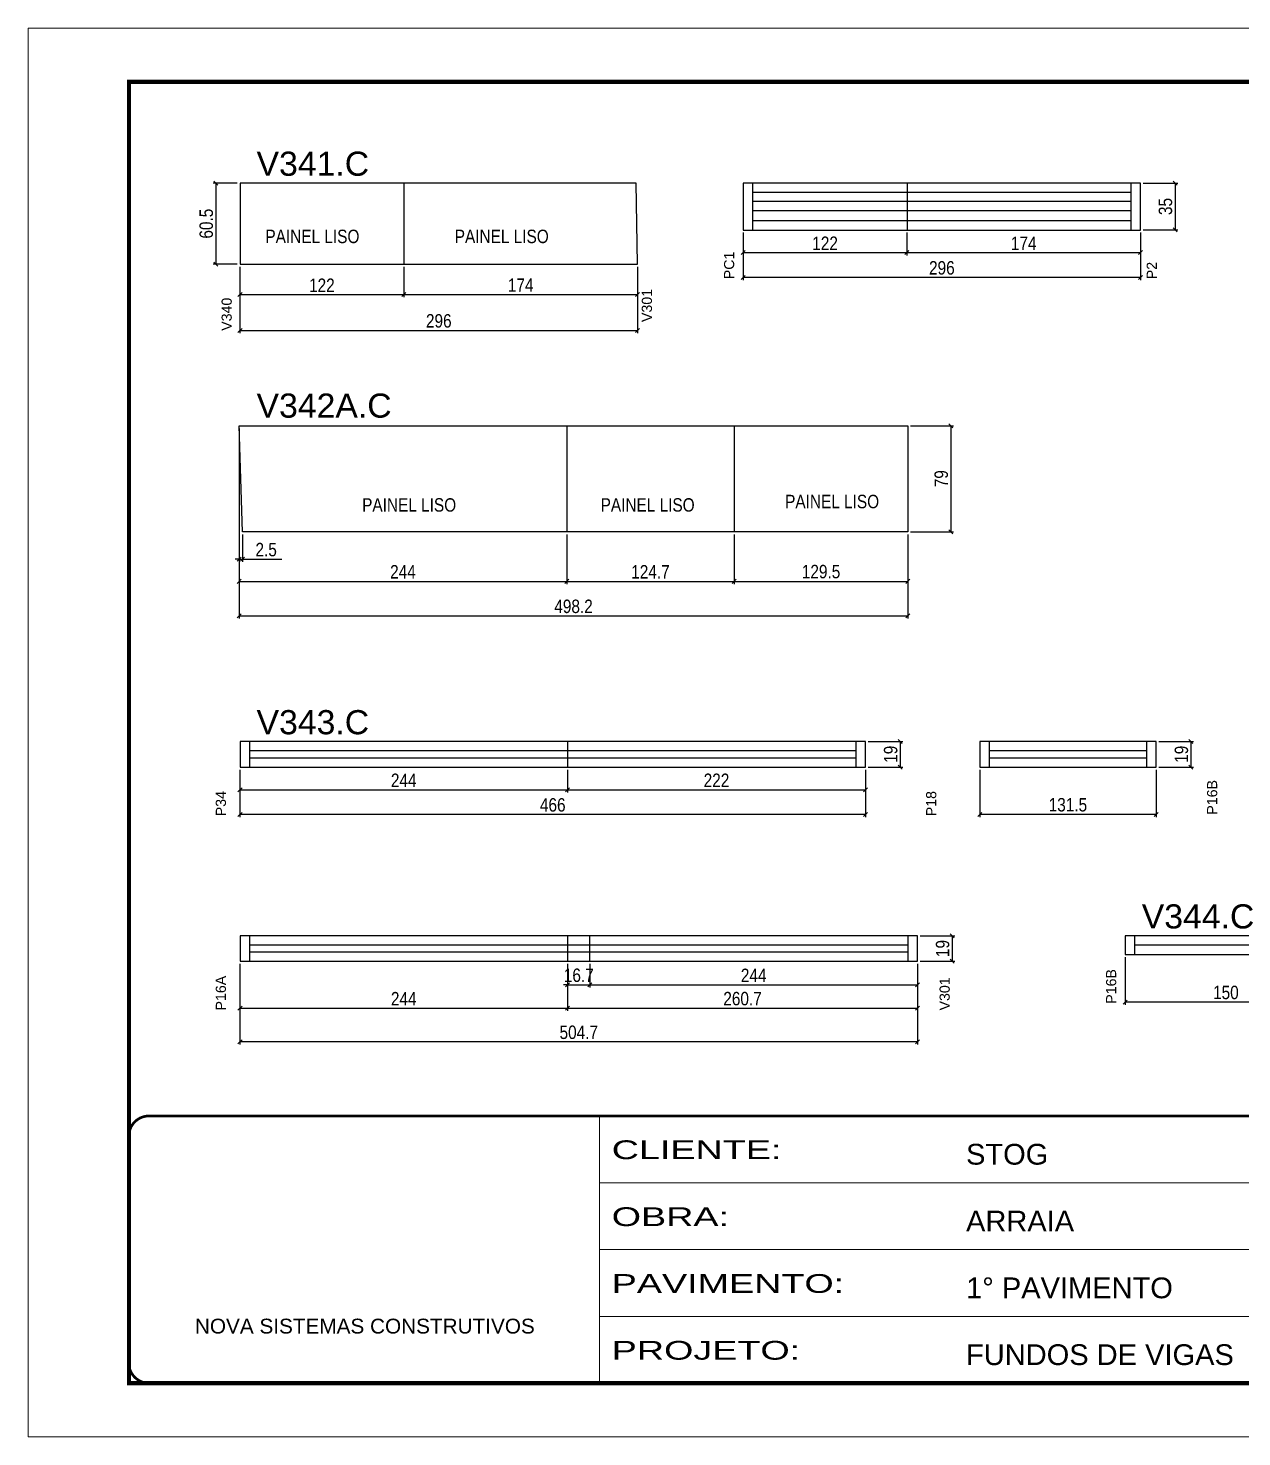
# Model space of a CAD drawing. Extents: x -3394 to 16474, y 3662 to 14397.
# Drawn here: x 7442 to 8346, y 9901 to 10951 of the extents above; entities that cross this region are included whole.
import ezdxf

# ---------------------------------------------------------------- set-up
doc = ezdxf.new("R2010")
doc.units = 0
doc.linetypes.add('CONTINUO', pattern=[0])
doc.linetypes.add('DASHED', pattern=[0.75, 0.5, -0.25])
doc.layers.get('0').update_dxf_attribs({"linetype": 'CONTINUOUS'})
doc.layers.get('Defpoints').update_dxf_attribs({"linetype": 'CONTINUOUS'})
for name, color, linetype in [('COTA', 241, 'CONTINUOUS'), ('NOMENCLATURA', 7, 'CONTINUOUS'), ('Painéis', 200, 'CONTINUOUS'), ('SARR_2.2x7', 40, 'CONTINUOUS'), ('SARR_EDITAR', 141, 'CONTINUOUS')]:
    doc.layers.add(name, color=color, linetype=linetype)
doc.layers.add('Folhas', color=255, linetype='CONTINUOUS', lineweight=9)
doc.layers.add('SARRAFO DE PRESSAO', color=251, linetype='DASHED', lineweight=9)
doc.styles.add('ARIAL', font='arial.ttf')
doc.styles.add('COTA TECNICA', font='techl___.ttf', dxfattribs={"height": 10})
doc.styles.add('Tecnologia', font='')
doc.styles.get('Tecnologia').set_extended_font_data('Forgotten Futurist')
doc.dimstyles.new('PAINEL', dxfattribs={"dimtxt": 10, "dimasz": 3, "dimexe": 3, "dimexo": 3, "dimgap": 3, "dimtad": 1, "dimdec": 1, "dimzin": 12, "dimdsep": 46, "dimtxsty": 'COTA TECNICA', "dimblk1": 'OBLIQUE', "dimblk2": 'OBLIQUE', "dimsah": 1, "dimcen": 0.9, "dimclrd": 4, "dimclre": 4, "dimclrt": 240, "dimadec": 1, "dimazin": 3, "dimtfac": 1, "dimtdec": 1, "dimtmove": 0, "dimatfit": 3, "dimfxl": 1, "dimtolj": 1, "dimtzin": 12, "dimarcsym": 0})

# ---------------------------------------------------------------- blocks, each defined once
blk = doc.blocks.new('9999999999')
at = {"color": 30, "linetype": 'CONTINUO'}
for p, q in [((98564.6, 34230.2), (98564.6, 34429.4)), ((98564.6, 34379.6), (99584, 34379.6)), ((98564.6, 34329.8), (99488, 34329.8)), ((98564.6, 34280), (99488, 34280))]:
    blk.add_line(p, q, dxfattribs=at)
at = {"color": 30, "linetype": 'CONTINUO', "const_width": 2}
blk.add_lwpolyline([(99584, 34230.2), (99584, 34414.4, 0.414214), (99569, 34429.4), (98229, 34429.4, 0.414214), (98214, 34414.4), (98214, 34245.2, 0.414214), (98229, 34230.2), (99584, 34230.2)], format="xyb", dxfattribs=at)
at = {"layer": 'Folhas'}
blk.add_lwpolyline([(98139, 34190.2), (99624, 34190.2), (99624, 35240.2), (98139, 35240.2)], close=True, dxfattribs=at)
at = {"layer": 'Folhas', "color": 30, "const_width": 3}
blk.add_lwpolyline([(98214, 34230.2), (99584, 34230.2), (99584, 35200.2), (98214, 35200.2)], close=True, dxfattribs=at)
at = {"color": 7, "linetype": 'Continuous', "ltscale": 5, "style": 'ARIAL'}
for s, height, p in [('STOG', 15.48, (98837.7, 34393.1)), ('ARRAIA', 15.48, (98837.7, 34343.3)), ('1° PAVIMENTO', 15.483, (98837.7, 34293.5)), ('NOVA SISTEMAS CONSTRUTIVOS', 11.059, (98263.2, 34267.2)), ('FUNDOS DE VIGAS', 15.483, (98837.7, 34243.7))]:
    blk.add_text(s, height=height, dxfattribs=at).set_placement(p)
at = {"layer": 'Folhas', "color": 7, "style": 'Tecnologia', "width": 1.5}
for s, p in [('CLIENTE:', (98573.7, 34397.2)), ('OBRA:', (98573.7, 34347.3)), ('PAVIMENTO:', (98573.7, 34297.5)), ('PROJETO:', (98573.7, 34247.7))]:
    blk.add_text(s, height=14, dxfattribs=at).set_placement(p)
blk = doc.blocks.new('_Oblique')
at = {"color": 0, "linetype": 'ByBlock', "lineweight": -2}
blk.add_line((-0.5, -0.5), (0.5, 0.5), dxfattribs=at)
blk = doc.blocks.new('*D411')
at = {"layer": 'COTA', "color": 4, "linetype": 'Continuous', "lineweight": -2, "transparency": 16777216}
for p, q in [((8272.9, 10835.4), (8298.8, 10835.4)), ((8296.8, 10835.4), (8296.8, 10800.4)), ((8272.9, 10800.4), (8298.8, 10800.4))]:
    blk.add_line(p, q, dxfattribs=at)
at = {"layer": 'Defpoints', "color": 0, "linetype": 'Continuous', "transparency": 16777216}
for p in [(8270.9, 10835.4), (8270.9, 10800.4), (8296.8, 10800.4)]:
    blk.add_point(p, dxfattribs=at)
at = {"layer": 'COTA', "color": 4, "linetype": 'Continuous', "lineweight": -2, "transparency": 16777216, "xscale": 3, "yscale": 3, "zscale": 3}
for p, rotation in [((8296.8, 10835.4), 90), ((8296.8, 10800.4), 270)]:
    blk.add_blockref('_Oblique', p, dxfattribs=dict(at, rotation=rotation))
at = {"layer": 'COTA', "color": 240, "linetype": 'Continuous', "transparency": 16777216, "insert": (8289.5, 10817.9), "char_height": 10, "attachment_point": 5, "rotation": 90, "style": 'COTA TECNICA'}
blk.add_mtext('\\A1;35', dxfattribs=at)
blk = doc.blocks.new('*D412')
at = {"layer": 'COTA', "color": 4, "linetype": 'Continuous', "lineweight": -2, "transparency": 16777216}
for p, q in [((7974.9, 10798.4), (7974.9, 10763)), ((8270.9, 10798.4), (8270.9, 10763)), ((8270.9, 10765), (7974.9, 10765))]:
    blk.add_line(p, q, dxfattribs=at)
at = {"layer": 'Defpoints', "color": 0, "linetype": 'Continuous', "transparency": 16777216}
for p in [(7974.9, 10800.4), (8270.9, 10800.4), (7974.9, 10765)]:
    blk.add_point(p, dxfattribs=at)
at = {"layer": 'COTA', "color": 4, "linetype": 'Continuous', "lineweight": -2, "transparency": 16777216, "xscale": 3, "yscale": 3, "zscale": 3, "rotation": 180}
blk.add_blockref('_Oblique', (7974.9, 10765), dxfattribs=at)
at = {"layer": 'COTA', "color": 4, "linetype": 'Continuous', "lineweight": -2, "transparency": 16777216, "xscale": 3, "yscale": 3, "zscale": 3}
blk.add_blockref('_Oblique', (8270.9, 10765), dxfattribs=at)
at = {"layer": 'COTA', "color": 240, "linetype": 'Continuous', "transparency": 16777216, "insert": (8122.9, 10772.1), "char_height": 10, "attachment_point": 5, "style": 'COTA TECNICA'}
blk.add_mtext('\\A1;296', dxfattribs=at)
blk = doc.blocks.new('*D413')
at = {"layer": 'COTA', "color": 4, "linetype": 'Continuous', "lineweight": -2, "transparency": 16777216}
for p, q in [((7974.9, 10798.4), (7974.9, 10781.5)), ((8096.9, 10798.4), (8096.9, 10781.5)), ((7974.9, 10783.5), (8096.9, 10783.5))]:
    blk.add_line(p, q, dxfattribs=at)
at = {"layer": 'Defpoints', "color": 0, "linetype": 'Continuous', "transparency": 16777216}
for p in [(7974.9, 10800.4), (8096.9, 10800.4), (8096.9, 10783.5)]:
    blk.add_point(p, dxfattribs=at)
at = {"layer": 'COTA', "color": 4, "linetype": 'Continuous', "lineweight": -2, "transparency": 16777216, "xscale": 3, "yscale": 3, "zscale": 3, "rotation": 180}
blk.add_blockref('_Oblique', (7974.9, 10783.5), dxfattribs=at)
at = {"layer": 'COTA', "color": 4, "linetype": 'Continuous', "lineweight": -2, "transparency": 16777216, "xscale": 3, "yscale": 3, "zscale": 3}
blk.add_blockref('_Oblique', (8096.9, 10783.5), dxfattribs=at)
at = {"layer": 'COTA', "color": 240, "linetype": 'Continuous', "transparency": 16777216, "insert": (8035.9, 10790.5), "char_height": 10, "attachment_point": 5, "style": 'COTA TECNICA'}
blk.add_mtext('\\A1;122', dxfattribs=at)
blk = doc.blocks.new('*D414')
at = {"layer": 'COTA', "color": 4, "linetype": 'Continuous', "lineweight": -2, "transparency": 16777216}
for p, q in [((8096.9, 10798.4), (8096.9, 10781.5)), ((8270.9, 10798.4), (8270.9, 10781.5)), ((8096.9, 10783.5), (8270.9, 10783.5))]:
    blk.add_line(p, q, dxfattribs=at)
at = {"layer": 'Defpoints', "color": 0, "linetype": 'Continuous', "transparency": 16777216}
for p in [(8096.9, 10800.4), (8270.9, 10800.4), (8270.9, 10783.5)]:
    blk.add_point(p, dxfattribs=at)
at = {"layer": 'COTA', "color": 4, "linetype": 'Continuous', "lineweight": -2, "transparency": 16777216, "xscale": 3, "yscale": 3, "zscale": 3, "rotation": 180}
blk.add_blockref('_Oblique', (8096.9, 10783.5), dxfattribs=at)
at = {"layer": 'COTA', "color": 4, "linetype": 'Continuous', "lineweight": -2, "transparency": 16777216, "xscale": 3, "yscale": 3, "zscale": 3}
blk.add_blockref('_Oblique', (8270.9, 10783.5), dxfattribs=at)
at = {"layer": 'COTA', "color": 240, "linetype": 'Continuous', "transparency": 16777216, "insert": (8183.9, 10790.5), "char_height": 10, "attachment_point": 5, "style": 'COTA TECNICA'}
blk.add_mtext('\\A1;174', dxfattribs=at)
blk = doc.blocks.new('*D409')
at = {"layer": 'COTA', "color": 4, "linetype": 'Continuous', "lineweight": -2, "transparency": 16777216}
for p, q in [((7600, 10772.9), (7600, 10723.5)), ((7896.1, 10772.9), (7896.1, 10723.5)), ((7600, 10725.5), (7896.1, 10725.5))]:
    blk.add_line(p, q, dxfattribs=at)
at = {"layer": 'Defpoints', "color": 0, "linetype": 'Continuous', "transparency": 16777216}
for p in [(7600, 10774.9), (7896.1, 10774.9), (7896.1, 10725.5)]:
    blk.add_point(p, dxfattribs=at)
at = {"layer": 'COTA', "color": 4, "linetype": 'Continuous', "lineweight": -2, "transparency": 16777216, "xscale": 3, "yscale": 3, "zscale": 3, "rotation": 180}
blk.add_blockref('_Oblique', (7600, 10725.5), dxfattribs=at)
at = {"layer": 'COTA', "color": 4, "linetype": 'Continuous', "lineweight": -2, "transparency": 16777216, "xscale": 3, "yscale": 3, "zscale": 3}
blk.add_blockref('_Oblique', (7896.1, 10725.5), dxfattribs=at)
at = {"layer": 'COTA', "color": 240, "linetype": 'Continuous', "transparency": 16777216, "insert": (7748.1, 10732.6), "char_height": 10, "attachment_point": 5, "style": 'COTA TECNICA'}
blk.add_mtext('\\A1;296', dxfattribs=at)
blk = doc.blocks.new('*D410')
at = {"layer": 'COTA', "color": 4, "linetype": 'Continuous', "lineweight": -2, "transparency": 16777216}
for p, q in [((7598, 10835.4), (7580, 10835.4)), ((7582, 10835.4), (7582, 10774.9)), ((7598, 10774.9), (7580, 10774.9))]:
    blk.add_line(p, q, dxfattribs=at)
at = {"layer": 'Defpoints', "color": 0, "linetype": 'Continuous', "transparency": 16777216}
for p in [(7600, 10835.4), (7582, 10774.9), (7600, 10774.9)]:
    blk.add_point(p, dxfattribs=at)
at = {"layer": 'COTA', "color": 4, "linetype": 'Continuous', "lineweight": -2, "transparency": 16777216, "xscale": 3, "yscale": 3, "zscale": 3}
for p, rotation in [((7582, 10835.4), 90), ((7582, 10774.9), 270)]:
    blk.add_blockref('_Oblique', p, dxfattribs=dict(at, rotation=rotation))
at = {"layer": 'COTA', "color": 240, "linetype": 'Continuous', "transparency": 16777216, "insert": (7574.9, 10805.1), "char_height": 10, "attachment_point": 5, "rotation": 90, "style": 'COTA TECNICA'}
blk.add_mtext('\\A1;60.5', dxfattribs=at)
blk = doc.blocks.new('*D407')
at = {"layer": 'COTA', "color": 4, "linetype": 'Continuous', "lineweight": -2, "transparency": 16777216}
for p, q in [((7600, 10772.9), (7600, 10750.2)), ((7722, 10772.9), (7722, 10750.2)), ((7600, 10752.2), (7722, 10752.2))]:
    blk.add_line(p, q, dxfattribs=at)
at = {"layer": 'Defpoints', "color": 0, "linetype": 'Continuous', "transparency": 16777216}
for p in [(7600, 10774.9), (7722, 10774.9), (7722, 10752.2)]:
    blk.add_point(p, dxfattribs=at)
at = {"layer": 'COTA', "color": 4, "linetype": 'Continuous', "lineweight": -2, "transparency": 16777216, "xscale": 3, "yscale": 3, "zscale": 3, "rotation": 180}
blk.add_blockref('_Oblique', (7600, 10752.2), dxfattribs=at)
at = {"layer": 'COTA', "color": 4, "linetype": 'Continuous', "lineweight": -2, "transparency": 16777216, "xscale": 3, "yscale": 3, "zscale": 3}
blk.add_blockref('_Oblique', (7722, 10752.2), dxfattribs=at)
at = {"layer": 'COTA', "color": 240, "linetype": 'Continuous', "transparency": 16777216, "insert": (7661, 10759.2), "char_height": 10, "attachment_point": 5, "style": 'COTA TECNICA'}
blk.add_mtext('\\A1;122', dxfattribs=at)
blk = doc.blocks.new('*D408')
at = {"layer": 'COTA', "color": 4, "linetype": 'Continuous', "lineweight": -2, "transparency": 16777216}
for p, q in [((7722, 10772.9), (7722, 10750.2)), ((7896.1, 10772.9), (7896.1, 10750.2)), ((7722, 10752.2), (7896.1, 10752.2))]:
    blk.add_line(p, q, dxfattribs=at)
at = {"layer": 'Defpoints', "color": 0, "linetype": 'Continuous', "transparency": 16777216}
for p in [(7722, 10774.9), (7896.1, 10774.9), (7896.1, 10752.2)]:
    blk.add_point(p, dxfattribs=at)
at = {"layer": 'COTA', "color": 4, "linetype": 'Continuous', "lineweight": -2, "transparency": 16777216, "xscale": 3, "yscale": 3, "zscale": 3, "rotation": 180}
blk.add_blockref('_Oblique', (7722, 10752.2), dxfattribs=at)
at = {"layer": 'COTA', "color": 4, "linetype": 'Continuous', "lineweight": -2, "transparency": 16777216, "xscale": 3, "yscale": 3, "zscale": 3}
blk.add_blockref('_Oblique', (7896.1, 10752.2), dxfattribs=at)
at = {"layer": 'COTA', "color": 240, "linetype": 'Continuous', "transparency": 16777216, "insert": (7809.1, 10759.3), "char_height": 10, "attachment_point": 5, "style": 'COTA TECNICA'}
blk.add_mtext('\\A1;174', dxfattribs=at)
blk = doc.blocks.new('*D415')
at = {"layer": 'COTA', "color": 4, "linetype": 'Continuous', "lineweight": -2, "transparency": 16777216}
for p, q in [((7599.4, 10652.4), (7599.4, 10536.5)), ((7843.4, 10573.5), (7843.4, 10536.5)), ((7599.4, 10538.5), (7843.4, 10538.5))]:
    blk.add_line(p, q, dxfattribs=at)
at = {"layer": 'Defpoints', "color": 0, "linetype": 'Continuous', "transparency": 16777216}
for p in [(7599.4, 10654.4), (7843.4, 10575.5), (7843.4, 10538.5)]:
    blk.add_point(p, dxfattribs=at)
at = {"layer": 'COTA', "color": 4, "linetype": 'Continuous', "lineweight": -2, "transparency": 16777216, "xscale": 3, "yscale": 3, "zscale": 3, "rotation": 180}
blk.add_blockref('_Oblique', (7599.4, 10538.5), dxfattribs=at)
at = {"layer": 'COTA', "color": 4, "linetype": 'Continuous', "lineweight": -2, "transparency": 16777216, "xscale": 3, "yscale": 3, "zscale": 3}
blk.add_blockref('_Oblique', (7843.4, 10538.5), dxfattribs=at)
at = {"layer": 'COTA', "color": 240, "linetype": 'Continuous', "transparency": 16777216, "insert": (7721.4, 10545.6), "char_height": 10, "attachment_point": 5, "style": 'COTA TECNICA'}
blk.add_mtext('\\A1;244', dxfattribs=at)
blk = doc.blocks.new('*D416')
at = {"layer": 'COTA', "color": 4, "linetype": 'Continuous', "lineweight": -2, "transparency": 16777216}
for p, q in [((7968.1, 10573.5), (7968.1, 10536.5)), ((8097.6, 10573.5), (8097.6, 10536.5)), ((7968.1, 10538.5), (8097.6, 10538.5))]:
    blk.add_line(p, q, dxfattribs=at)
at = {"layer": 'Defpoints', "color": 0, "linetype": 'Continuous', "transparency": 16777216}
for p in [(7968.1, 10575.5), (8097.6, 10575.5), (8097.6, 10538.5)]:
    blk.add_point(p, dxfattribs=at)
at = {"layer": 'COTA', "color": 4, "linetype": 'Continuous', "lineweight": -2, "transparency": 16777216, "xscale": 3, "yscale": 3, "zscale": 3, "rotation": 180}
blk.add_blockref('_Oblique', (7968.1, 10538.5), dxfattribs=at)
at = {"layer": 'COTA', "color": 4, "linetype": 'Continuous', "lineweight": -2, "transparency": 16777216, "xscale": 3, "yscale": 3, "zscale": 3}
blk.add_blockref('_Oblique', (8097.6, 10538.5), dxfattribs=at)
at = {"layer": 'COTA', "color": 240, "linetype": 'Continuous', "transparency": 16777216, "insert": (8032.9, 10545.7), "char_height": 10, "attachment_point": 5, "style": 'COTA TECNICA'}
blk.add_mtext('\\A1;129.5', dxfattribs=at)
blk = doc.blocks.new('*D417')
at = {"layer": 'COTA', "color": 4, "linetype": 'Continuous', "lineweight": -2, "transparency": 16777216}
for p, q in [((7843.4, 10573.5), (7843.4, 10536.5)), ((7968.1, 10573.5), (7968.1, 10536.5)), ((7843.4, 10538.5), (7968.1, 10538.5))]:
    blk.add_line(p, q, dxfattribs=at)
at = {"layer": 'Defpoints', "color": 0, "linetype": 'Continuous', "transparency": 16777216}
for p in [(7843.4, 10575.5), (7968.1, 10575.5), (7968.1, 10538.5)]:
    blk.add_point(p, dxfattribs=at)
at = {"layer": 'COTA', "color": 4, "linetype": 'Continuous', "lineweight": -2, "transparency": 16777216, "xscale": 3, "yscale": 3, "zscale": 3, "rotation": 180}
blk.add_blockref('_Oblique', (7843.4, 10538.5), dxfattribs=at)
at = {"layer": 'COTA', "color": 4, "linetype": 'Continuous', "lineweight": -2, "transparency": 16777216, "xscale": 3, "yscale": 3, "zscale": 3}
blk.add_blockref('_Oblique', (7968.1, 10538.5), dxfattribs=at)
at = {"layer": 'COTA', "color": 240, "linetype": 'Continuous', "transparency": 16777216, "insert": (7905.8, 10545.6), "char_height": 10, "attachment_point": 5, "style": 'COTA TECNICA'}
blk.add_mtext('\\A1;124.7', dxfattribs=at)
blk = doc.blocks.new('*D418')
at = {"layer": 'COTA', "color": 4, "linetype": 'Continuous', "lineweight": -2, "transparency": 16777216}
for p, q in [((8099.6, 10654.4), (8131.6, 10654.4)), ((8129.6, 10654.4), (8129.6, 10575.5)), ((8099.6, 10575.5), (8131.6, 10575.5))]:
    blk.add_line(p, q, dxfattribs=at)
at = {"layer": 'Defpoints', "color": 0, "linetype": 'Continuous', "transparency": 16777216}
for p in [(8097.6, 10654.4), (8097.6, 10575.5), (8129.6, 10575.5)]:
    blk.add_point(p, dxfattribs=at)
at = {"layer": 'COTA', "color": 4, "linetype": 'Continuous', "lineweight": -2, "transparency": 16777216, "xscale": 3, "yscale": 3, "zscale": 3}
for p, rotation in [((8129.6, 10654.4), 90), ((8129.6, 10575.5), 270)]:
    blk.add_blockref('_Oblique', p, dxfattribs=dict(at, rotation=rotation))
at = {"layer": 'COTA', "color": 240, "linetype": 'Continuous', "transparency": 16777216, "insert": (8122.5, 10615), "char_height": 10, "attachment_point": 5, "rotation": 90, "style": 'COTA TECNICA'}
blk.add_mtext('\\A1;79', dxfattribs=at)
blk = doc.blocks.new('*D419')
at = {"layer": 'COTA', "color": 4, "linetype": 'Continuous', "lineweight": -2, "transparency": 16777216}
for p, q in [((7599.4, 10652.4), (7599.4, 10553)), ((7601.9, 10573.5), (7601.9, 10553)), ((7599.4, 10555), (7596.4, 10555)), ((7599.4, 10555), (7601.9, 10555)), ((7601.9, 10555), (7631.2, 10555))]:
    blk.add_line(p, q, dxfattribs=at)
at = {"layer": 'Defpoints', "color": 0, "linetype": 'Continuous', "transparency": 16777216}
for p in [(7599.4, 10654.4), (7601.9, 10575.5), (7601.9, 10555)]:
    blk.add_point(p, dxfattribs=at)
at = {"layer": 'COTA', "color": 4, "linetype": 'Continuous', "lineweight": -2, "transparency": 16777216, "xscale": 3, "yscale": 3, "zscale": 3}
blk.add_blockref('_Oblique', (7599.4, 10555), dxfattribs=at)
at = {"layer": 'COTA', "color": 4, "linetype": 'Continuous', "lineweight": -2, "transparency": 16777216, "xscale": 3, "yscale": 3, "zscale": 3, "rotation": 180}
blk.add_blockref('_Oblique', (7601.9, 10555), dxfattribs=at)
at = {"layer": 'COTA', "color": 240, "linetype": 'Continuous', "transparency": 16777216, "insert": (7619.5, 10562.1), "char_height": 10, "attachment_point": 5, "style": 'COTA TECNICA'}
blk.add_mtext('\\A1;2.5', dxfattribs=at)
blk = doc.blocks.new('*D420')
at = {"layer": 'COTA', "color": 4, "linetype": 'Continuous', "lineweight": -2, "transparency": 16777216}
for p, q in [((7599.4, 10652.4), (7599.4, 10510.7)), ((8097.6, 10573.5), (8097.6, 10510.7)), ((7599.4, 10512.7), (8097.6, 10512.7))]:
    blk.add_line(p, q, dxfattribs=at)
at = {"layer": 'Defpoints', "color": 0, "linetype": 'Continuous', "transparency": 16777216}
for p in [(7599.4, 10654.4), (8097.6, 10575.5), (8097.6, 10512.7)]:
    blk.add_point(p, dxfattribs=at)
at = {"layer": 'COTA', "color": 4, "linetype": 'Continuous', "lineweight": -2, "transparency": 16777216, "xscale": 3, "yscale": 3, "zscale": 3, "rotation": 180}
blk.add_blockref('_Oblique', (7599.4, 10512.7), dxfattribs=at)
at = {"layer": 'COTA', "color": 4, "linetype": 'Continuous', "lineweight": -2, "transparency": 16777216, "xscale": 3, "yscale": 3, "zscale": 3}
blk.add_blockref('_Oblique', (8097.6, 10512.7), dxfattribs=at)
at = {"layer": 'COTA', "color": 240, "linetype": 'Continuous', "transparency": 16777216, "insert": (7848.5, 10519.8), "char_height": 10, "attachment_point": 5, "style": 'COTA TECNICA'}
blk.add_mtext('\\A1;498.2', dxfattribs=at)
blk = doc.blocks.new('*D421')
at = {"layer": 'COTA', "color": 4, "linetype": 'Continuous', "lineweight": -2, "transparency": 16777216}
for p, q in [((8068, 10419.1), (8093.9, 10419.1)), ((8091.9, 10419.1), (8091.9, 10400.1)), ((8068, 10400.1), (8093.9, 10400.1))]:
    blk.add_line(p, q, dxfattribs=at)
at = {"layer": 'Defpoints', "color": 0, "linetype": 'Continuous', "transparency": 16777216}
for p in [(8066, 10419.1), (8066, 10400.1), (8091.9, 10400.1)]:
    blk.add_point(p, dxfattribs=at)
at = {"layer": 'COTA', "color": 4, "linetype": 'Continuous', "lineweight": -2, "transparency": 16777216, "xscale": 3, "yscale": 3, "zscale": 3}
for p, rotation in [((8091.9, 10419.1), 90), ((8091.9, 10400.1), 270)]:
    blk.add_blockref('_Oblique', p, dxfattribs=dict(at, rotation=rotation))
at = {"layer": 'COTA', "color": 240, "linetype": 'Continuous', "transparency": 16777216, "insert": (8084.8, 10409.6), "char_height": 10, "attachment_point": 5, "rotation": 90, "style": 'COTA TECNICA'}
blk.add_mtext('\\A1;19', dxfattribs=at)
blk = doc.blocks.new('*D422')
at = {"layer": 'COTA', "color": 4, "linetype": 'Continuous', "lineweight": -2, "transparency": 16777216}
for p, q in [((7600, 10398.1), (7600, 10362.7)), ((8066, 10398.1), (8066, 10362.7)), ((8066, 10364.7), (7600, 10364.7))]:
    blk.add_line(p, q, dxfattribs=at)
at = {"layer": 'Defpoints', "color": 0, "linetype": 'Continuous', "transparency": 16777216}
for p in [(7600, 10400.1), (8066, 10400.1), (7600, 10364.7)]:
    blk.add_point(p, dxfattribs=at)
at = {"layer": 'COTA', "color": 4, "linetype": 'Continuous', "lineweight": -2, "transparency": 16777216, "xscale": 3, "yscale": 3, "zscale": 3, "rotation": 180}
blk.add_blockref('_Oblique', (7600, 10364.7), dxfattribs=at)
at = {"layer": 'COTA', "color": 4, "linetype": 'Continuous', "lineweight": -2, "transparency": 16777216, "xscale": 3, "yscale": 3, "zscale": 3}
blk.add_blockref('_Oblique', (8066, 10364.7), dxfattribs=at)
at = {"layer": 'COTA', "color": 240, "linetype": 'Continuous', "transparency": 16777216, "insert": (7833, 10371.8), "char_height": 10, "attachment_point": 5, "style": 'COTA TECNICA'}
blk.add_mtext('\\A1;466', dxfattribs=at)
blk = doc.blocks.new('*D423')
at = {"layer": 'COTA', "color": 4, "linetype": 'Continuous', "lineweight": -2, "transparency": 16777216}
for p, q in [((7600, 10398.1), (7600, 10381.2)), ((7844, 10398.1), (7844, 10381.2)), ((7600, 10383.2), (7844, 10383.2))]:
    blk.add_line(p, q, dxfattribs=at)
at = {"layer": 'Defpoints', "color": 0, "linetype": 'Continuous', "transparency": 16777216}
for p in [(7600, 10400.1), (7844, 10400.1), (7844, 10383.2)]:
    blk.add_point(p, dxfattribs=at)
at = {"layer": 'COTA', "color": 4, "linetype": 'Continuous', "lineweight": -2, "transparency": 16777216, "xscale": 3, "yscale": 3, "zscale": 3, "rotation": 180}
blk.add_blockref('_Oblique', (7600, 10383.2), dxfattribs=at)
at = {"layer": 'COTA', "color": 4, "linetype": 'Continuous', "lineweight": -2, "transparency": 16777216, "xscale": 3, "yscale": 3, "zscale": 3}
blk.add_blockref('_Oblique', (7844, 10383.2), dxfattribs=at)
at = {"layer": 'COTA', "color": 240, "linetype": 'Continuous', "transparency": 16777216, "insert": (7722, 10390.2), "char_height": 10, "attachment_point": 5, "style": 'COTA TECNICA'}
blk.add_mtext('\\A1;244', dxfattribs=at)
blk = doc.blocks.new('*D424')
at = {"layer": 'COTA', "color": 4, "linetype": 'Continuous', "lineweight": -2, "transparency": 16777216}
for p, q in [((7844, 10398.1), (7844, 10381.2)), ((8066, 10398.1), (8066, 10381.2)), ((7844, 10383.2), (8066, 10383.2))]:
    blk.add_line(p, q, dxfattribs=at)
at = {"layer": 'Defpoints', "color": 0, "linetype": 'Continuous', "transparency": 16777216}
for p in [(7844, 10400.1), (8066, 10400.1), (8066, 10383.2)]:
    blk.add_point(p, dxfattribs=at)
at = {"layer": 'COTA', "color": 4, "linetype": 'Continuous', "lineweight": -2, "transparency": 16777216, "xscale": 3, "yscale": 3, "zscale": 3, "rotation": 180}
blk.add_blockref('_Oblique', (7844, 10383.2), dxfattribs=at)
at = {"layer": 'COTA', "color": 4, "linetype": 'Continuous', "lineweight": -2, "transparency": 16777216, "xscale": 3, "yscale": 3, "zscale": 3}
blk.add_blockref('_Oblique', (8066, 10383.2), dxfattribs=at)
at = {"layer": 'COTA', "color": 240, "linetype": 'Continuous', "transparency": 16777216, "insert": (7955, 10390.2), "char_height": 10, "attachment_point": 5, "style": 'COTA TECNICA'}
blk.add_mtext('\\A1;222', dxfattribs=at)
blk = doc.blocks.new('*D425')
at = {"layer": 'COTA', "color": 4, "linetype": 'Continuous', "lineweight": -2, "transparency": 16777216}
for p, q in [((8284.6, 10419.1), (8310.4, 10419.1)), ((8308.4, 10419.1), (8308.4, 10400.1)), ((8284.6, 10400.1), (8310.4, 10400.1))]:
    blk.add_line(p, q, dxfattribs=at)
at = {"layer": 'Defpoints', "color": 0, "linetype": 'Continuous', "transparency": 16777216}
for p in [(8282.6, 10419.1), (8282.6, 10400.1), (8308.4, 10400.1)]:
    blk.add_point(p, dxfattribs=at)
at = {"layer": 'COTA', "color": 4, "linetype": 'Continuous', "lineweight": -2, "transparency": 16777216, "xscale": 3, "yscale": 3, "zscale": 3}
for p, rotation in [((8308.4, 10419.1), 90), ((8308.4, 10400.1), 270)]:
    blk.add_blockref('_Oblique', p, dxfattribs=dict(at, rotation=rotation))
at = {"layer": 'COTA', "color": 240, "linetype": 'Continuous', "transparency": 16777216, "insert": (8301.4, 10409.6), "char_height": 10, "attachment_point": 5, "rotation": 90, "style": 'COTA TECNICA'}
blk.add_mtext('\\A1;19', dxfattribs=at)
blk = doc.blocks.new('*D426')
at = {"layer": 'COTA', "color": 4, "linetype": 'Continuous', "lineweight": -2, "transparency": 16777216}
for p, q in [((8151.1, 10398.1), (8151.1, 10362.7)), ((8282.6, 10398.1), (8282.6, 10362.7)), ((8282.6, 10364.7), (8151.1, 10364.7))]:
    blk.add_line(p, q, dxfattribs=at)
at = {"layer": 'Defpoints', "color": 0, "linetype": 'Continuous', "transparency": 16777216}
for p in [(8151.1, 10400.1), (8282.6, 10400.1), (8151.1, 10364.7)]:
    blk.add_point(p, dxfattribs=at)
at = {"layer": 'COTA', "color": 4, "linetype": 'Continuous', "lineweight": -2, "transparency": 16777216, "xscale": 3, "yscale": 3, "zscale": 3, "rotation": 180}
blk.add_blockref('_Oblique', (8151.1, 10364.7), dxfattribs=at)
at = {"layer": 'COTA', "color": 4, "linetype": 'Continuous', "lineweight": -2, "transparency": 16777216, "xscale": 3, "yscale": 3, "zscale": 3}
blk.add_blockref('_Oblique', (8282.6, 10364.7), dxfattribs=at)
at = {"layer": 'COTA', "color": 240, "linetype": 'Continuous', "transparency": 16777216, "insert": (8216.8, 10371.9), "char_height": 10, "attachment_point": 5, "style": 'COTA TECNICA'}
blk.add_mtext('\\A1;131.5', dxfattribs=at)
blk = doc.blocks.new('*D429')
at = {"layer": 'COTA', "color": 4, "linetype": 'Continuous', "lineweight": -2, "transparency": 16777216}
for p, q in [((8106.7, 10274.3), (8132.6, 10274.3)), ((8130.6, 10274.3), (8130.6, 10255.3)), ((8106.7, 10255.3), (8132.6, 10255.3))]:
    blk.add_line(p, q, dxfattribs=at)
at = {"layer": 'Defpoints', "color": 0, "linetype": 'Continuous', "transparency": 16777216}
for p in [(8104.7, 10274.3), (8104.7, 10255.3), (8130.6, 10255.3)]:
    blk.add_point(p, dxfattribs=at)
at = {"layer": 'COTA', "color": 4, "linetype": 'Continuous', "lineweight": -2, "transparency": 16777216, "xscale": 3, "yscale": 3, "zscale": 3}
for p, rotation in [((8130.6, 10274.3), 90), ((8130.6, 10255.3), 270)]:
    blk.add_blockref('_Oblique', p, dxfattribs=dict(at, rotation=rotation))
at = {"layer": 'COTA', "color": 240, "linetype": 'Continuous', "transparency": 16777216, "insert": (8123.5, 10264.8), "char_height": 10, "attachment_point": 5, "rotation": 90, "style": 'COTA TECNICA'}
blk.add_mtext('\\A1;19', dxfattribs=at)
blk = doc.blocks.new('*D430')
at = {"layer": 'COTA', "color": 4, "linetype": 'Continuous', "lineweight": -2, "transparency": 16777216}
for p, q in [((7600, 10253.3), (7600, 10193.2)), ((8104.7, 10253.3), (8104.7, 10193.2)), ((8104.7, 10195.2), (7600, 10195.2))]:
    blk.add_line(p, q, dxfattribs=at)
at = {"layer": 'Defpoints', "color": 0, "linetype": 'Continuous', "transparency": 16777216}
for p in [(7600, 10255.3), (8104.7, 10255.3), (7600, 10195.2)]:
    blk.add_point(p, dxfattribs=at)
at = {"layer": 'COTA', "color": 4, "linetype": 'Continuous', "lineweight": -2, "transparency": 16777216, "xscale": 3, "yscale": 3, "zscale": 3, "rotation": 180}
blk.add_blockref('_Oblique', (7600, 10195.2), dxfattribs=at)
at = {"layer": 'COTA', "color": 4, "linetype": 'Continuous', "lineweight": -2, "transparency": 16777216, "xscale": 3, "yscale": 3, "zscale": 3}
blk.add_blockref('_Oblique', (8104.7, 10195.2), dxfattribs=at)
at = {"layer": 'COTA', "color": 240, "linetype": 'Continuous', "transparency": 16777216, "insert": (7852.4, 10202.3), "char_height": 10, "attachment_point": 5, "style": 'COTA TECNICA'}
blk.add_mtext('\\A1;504.7', dxfattribs=at)
blk = doc.blocks.new('*D431')
at = {"layer": 'COTA', "color": 4, "linetype": 'Continuous', "lineweight": -2, "transparency": 16777216}
for p, q in [((7600, 10253.3), (7600, 10218.3)), ((7844, 10253.3), (7844, 10218.3)), ((7600, 10220.3), (7844, 10220.3))]:
    blk.add_line(p, q, dxfattribs=at)
at = {"layer": 'Defpoints', "color": 0, "linetype": 'Continuous', "transparency": 16777216}
for p in [(7600, 10255.3), (7844, 10255.3), (7844, 10220.3)]:
    blk.add_point(p, dxfattribs=at)
at = {"layer": 'COTA', "color": 4, "linetype": 'Continuous', "lineweight": -2, "transparency": 16777216, "xscale": 3, "yscale": 3, "zscale": 3, "rotation": 180}
blk.add_blockref('_Oblique', (7600, 10220.3), dxfattribs=at)
at = {"layer": 'COTA', "color": 4, "linetype": 'Continuous', "lineweight": -2, "transparency": 16777216, "xscale": 3, "yscale": 3, "zscale": 3}
blk.add_blockref('_Oblique', (7844, 10220.3), dxfattribs=at)
at = {"layer": 'COTA', "color": 240, "linetype": 'Continuous', "transparency": 16777216, "insert": (7722, 10227.4), "char_height": 10, "attachment_point": 5, "style": 'COTA TECNICA'}
blk.add_mtext('\\A1;244', dxfattribs=at)
blk = doc.blocks.new('*D432')
at = {"layer": 'COTA', "color": 4, "linetype": 'Continuous', "lineweight": -2, "transparency": 16777216}
for p, q in [((7844, 10253.3), (7844, 10218.3)), ((8104.7, 10253.3), (8104.7, 10218.3)), ((7844, 10220.3), (8104.7, 10220.3))]:
    blk.add_line(p, q, dxfattribs=at)
at = {"layer": 'Defpoints', "color": 0, "linetype": 'Continuous', "transparency": 16777216}
for p in [(7844, 10255.3), (8104.7, 10255.3), (8104.7, 10220.3)]:
    blk.add_point(p, dxfattribs=at)
at = {"layer": 'COTA', "color": 4, "linetype": 'Continuous', "lineweight": -2, "transparency": 16777216, "xscale": 3, "yscale": 3, "zscale": 3, "rotation": 180}
blk.add_blockref('_Oblique', (7844, 10220.3), dxfattribs=at)
at = {"layer": 'COTA', "color": 4, "linetype": 'Continuous', "lineweight": -2, "transparency": 16777216, "xscale": 3, "yscale": 3, "zscale": 3}
blk.add_blockref('_Oblique', (8104.7, 10220.3), dxfattribs=at)
at = {"layer": 'COTA', "color": 240, "linetype": 'Continuous', "transparency": 16777216, "insert": (7974.4, 10227.4), "char_height": 10, "attachment_point": 5, "style": 'COTA TECNICA'}
blk.add_mtext('\\A1;260.7', dxfattribs=at)
blk = doc.blocks.new('*D433')
at = {"layer": 'COTA', "color": 4, "linetype": 'Continuous', "lineweight": -2, "transparency": 16777216}
for p, q in [((7844, 10253.3), (7844, 10235.7)), ((7860.7, 10253.3), (7860.7, 10235.7)), ((7844, 10237.7), (7841, 10237.7)), ((7844, 10237.7), (7860.7, 10237.7)), ((7860.7, 10237.7), (7863.7, 10237.7))]:
    blk.add_line(p, q, dxfattribs=at)
at = {"layer": 'Defpoints', "color": 0, "linetype": 'Continuous', "transparency": 16777216}
for p in [(7844, 10255.3), (7860.7, 10255.3), (7860.7, 10237.7)]:
    blk.add_point(p, dxfattribs=at)
at = {"layer": 'COTA', "color": 4, "linetype": 'Continuous', "lineweight": -2, "transparency": 16777216, "xscale": 3, "yscale": 3, "zscale": 3}
blk.add_blockref('_Oblique', (7844, 10237.7), dxfattribs=at)
at = {"layer": 'COTA', "color": 4, "linetype": 'Continuous', "lineweight": -2, "transparency": 16777216, "xscale": 3, "yscale": 3, "zscale": 3, "rotation": 180}
blk.add_blockref('_Oblique', (7860.7, 10237.7), dxfattribs=at)
at = {"layer": 'COTA', "color": 240, "linetype": 'Continuous', "transparency": 16777216, "insert": (7852.4, 10244.8), "char_height": 10, "attachment_point": 5, "style": 'COTA TECNICA'}
blk.add_mtext('\\A1;16.7', dxfattribs=at)
blk = doc.blocks.new('*D434')
at = {"layer": 'COTA', "color": 4, "linetype": 'Continuous', "lineweight": -2, "transparency": 16777216}
for p, q in [((7860.7, 10253.3), (7860.7, 10235.7)), ((8104.7, 10253.3), (8104.7, 10235.7)), ((7860.7, 10237.7), (8104.7, 10237.7))]:
    blk.add_line(p, q, dxfattribs=at)
at = {"layer": 'Defpoints', "color": 0, "linetype": 'Continuous', "transparency": 16777216}
for p in [(7860.7, 10255.3), (8104.7, 10255.3), (8104.7, 10237.7)]:
    blk.add_point(p, dxfattribs=at)
at = {"layer": 'COTA', "color": 4, "linetype": 'Continuous', "lineweight": -2, "transparency": 16777216, "xscale": 3, "yscale": 3, "zscale": 3, "rotation": 180}
blk.add_blockref('_Oblique', (7860.7, 10237.7), dxfattribs=at)
at = {"layer": 'COTA', "color": 4, "linetype": 'Continuous', "lineweight": -2, "transparency": 16777216, "xscale": 3, "yscale": 3, "zscale": 3}
blk.add_blockref('_Oblique', (8104.7, 10237.7), dxfattribs=at)
at = {"layer": 'COTA', "color": 240, "linetype": 'Continuous', "transparency": 16777216, "insert": (7982.7, 10244.8), "char_height": 10, "attachment_point": 5, "style": 'COTA TECNICA'}
blk.add_mtext('\\A1;244', dxfattribs=at)
blk = doc.blocks.new('*D436')
at = {"layer": 'COTA', "color": 4, "linetype": 'Continuous', "lineweight": -2, "transparency": 16777216}
for p, q in [((8259.5, 10258.3), (8259.5, 10222.9)), ((8409.5, 10258.3), (8409.5, 10222.9)), ((8409.5, 10224.9), (8259.5, 10224.9))]:
    blk.add_line(p, q, dxfattribs=at)
at = {"layer": 'Defpoints', "color": 0, "linetype": 'Continuous', "transparency": 16777216}
for p in [(8259.5, 10260.3), (8409.5, 10260.3), (8259.5, 10224.9)]:
    blk.add_point(p, dxfattribs=at)
at = {"layer": 'COTA', "color": 4, "linetype": 'Continuous', "lineweight": -2, "transparency": 16777216, "xscale": 3, "yscale": 3, "zscale": 3, "rotation": 180}
blk.add_blockref('_Oblique', (8259.5, 10224.9), dxfattribs=at)
at = {"layer": 'COTA', "color": 4, "linetype": 'Continuous', "lineweight": -2, "transparency": 16777216, "xscale": 3, "yscale": 3, "zscale": 3}
blk.add_blockref('_Oblique', (8409.5, 10224.9), dxfattribs=at)
at = {"layer": 'COTA', "color": 240, "linetype": 'Continuous', "transparency": 16777216, "insert": (8334.5, 10232), "char_height": 10, "attachment_point": 5, "style": 'COTA TECNICA'}
blk.add_mtext('\\A1;150', dxfattribs=at)

msp = doc.modelspace()

# ---------------------------------------------------------------- linework, layer by layer
at = {"layer": 'Painéis', "linetype": 'Continuous'}
for p, q in [((7600.05, 10835.37), (7600.05, 10774.87)), ((7895.25, 10835.36), (7600.05, 10835.37)), ((7722.05, 10835.37), (7722.05, 10774.87)), ((7896.08, 10774.87), (7895.25, 10835.36)), ((8270.89, 10835.36), (7974.93, 10835.36)), ((7974.93, 10835.36), (7974.93, 10800.36)), ((8096.93, 10835.36), (8096.93, 10800.36)), ((8270.89, 10800.36), (8270.89, 10835.36)), ((7974.93, 10800.36), (8270.89, 10800.36)), ((7600.05, 10774.87), (7896.08, 10774.87)), ((7601.89, 10575.47), (7599.42, 10654.44)), ((7599.42, 10654.44), (7968.11, 10654.44)), ((7843.45, 10654.44), (7843.45, 10575.47)), ((7968.11, 10654.44), (7968.11, 10575.47)), ((7968.11, 10654.44), (8097.61, 10654.44)), ((8097.61, 10654.44), (8097.61, 10575.47)), ((8097.61, 10575.47), (7601.89, 10575.47)), ((8066.01, 10419.06), (7600.05, 10419.06)), ((7600.05, 10419.06), (7600.05, 10400.06)), ((7844.05, 10419.06), (7844.05, 10400.06)), ((8066.01, 10400.06), (8066.01, 10419.06)), ((7600.05, 10400.06), (8066.01, 10400.06)), ((8104.71, 10274.31), (7600.05, 10274.31)), ((7600.05, 10274.31), (7600.05, 10255.31)), ((7844.05, 10274.31), (7844.05, 10255.31)), ((7860.71, 10255.31), (7860.71, 10274.31)), ((8104.71, 10255.31), (8104.71, 10274.31)), ((7600.05, 10255.31), (8104.71, 10255.31))]:
    msp.add_line(p, q, dxfattribs=at)
for points in [[(8151.11, 10400.06), (8282.57, 10400.06), (8282.57, 10419.06), (8151.11, 10419.06)], [(8259.53, 10260.31), (8409.5, 10260.31), (8409.5, 10274.31), (8259.53, 10274.31)]]:
    msp.add_lwpolyline(points, close=True, dxfattribs=at)
at = {"layer": 'SARR_2.2x7', "ltscale": 25}
for p, q in [((7981.93, 10835.36), (7981.93, 10800.36)), ((8096.93, 10828.36), (7981.93, 10828.36)), ((8263.89, 10828.36), (8096.93, 10828.36)), ((8263.89, 10800.36), (8263.89, 10835.36)), ((7981.93, 10821.81), (8096.93, 10821.81)), ((8096.93, 10821.81), (8263.89, 10821.81)), ((7981.93, 10814.81), (8096.93, 10814.81)), ((7981.93, 10807.36), (8096.93, 10807.36)), ((8096.93, 10814.81), (8263.89, 10814.81)), ((8096.93, 10807.36), (8263.89, 10807.36)), ((7896, 10781.87), (7896.08, 10781.87)), ((7607.05, 10419.06), (7607.05, 10400.06)), ((8059.01, 10400.06), (8059.01, 10419.06)), ((8158.11, 10419.06), (8158.11, 10400.06)), ((8275.57, 10400.06), (8275.57, 10419.06)), ((7844.05, 10412.06), (7607.05, 10412.06)), ((7607.05, 10407.06), (7844.05, 10407.06)), ((8059.01, 10412.06), (7844.05, 10412.06)), ((7844.05, 10407.06), (8059.01, 10407.06)), ((8275.57, 10412.06), (8158.11, 10412.06)), ((8158.11, 10407.06), (8275.57, 10407.06)), ((7607.05, 10274.31), (7607.05, 10255.31)), ((8097.71, 10255.31), (8097.71, 10274.31)), ((8266.53, 10274.31), (8266.53, 10260.31)), ((7844.05, 10267.31), (7607.05, 10267.31)), ((7607.05, 10262.31), (7844.05, 10262.31)), ((8097.71, 10267.31), (7844.05, 10267.31)), ((7844.05, 10262.31), (8097.71, 10262.31))]:
    msp.add_line(p, q, dxfattribs=at)
at = {"layer": 'SARR_EDITAR', "linetype": 'Continuous'}
msp.add_line((8402.5, 10267.31), (8266.53, 10267.31), dxfattribs=at)

# ---------------------------------------------------------------- block references
at = {"layer": 'SARRAFO DE PRESSAO', "color": 6, "linetype": 'ByBlock'}
msp.add_blockref('9999999999', (-90696.77, -24289.38), dxfattribs=at)

# ---------------------------------------------------------------- texts
at = {"layer": 'COTA', "color": 240, "linetype": 'Continuous', "char_height": 10, "attachment_point": 5, "style": 'COTA TECNICA'}
for insert in [(7653.97, 10795.55), (7795.02, 10795.55), (7726.03, 10595.39), (7903.7, 10595.39), (8041.15, 10597.93)]:
    msp.add_mtext('\\A1;PAINEL LISO', dxfattribs=dict(at, insert=insert))
at = {"layer": 'NOMENCLATURA', "linetype": 'Continuous', "style": 'ARIAL'}
for s, p in [('V341.C', (7612.34, 10840.81)), ('V342A.C', (7612.34, 10660.5)), ('V343.C', (7612.34, 10424.51)), ('V344.C', (8271.82, 10279.76))]:
    msp.add_text(s, height=18, dxfattribs=at).set_placement(p)
for s, p in [('PC1', (7968.19, 10763.69)), ('P2', (8283.07, 10763.69)), ('V301', (7906.91, 10731.77)), ('V340', (7593.85, 10725.24)), ('P16B', (8328.03, 10364.58)), ('P34', (7589.52, 10363.39)), ('P18', (8118.72, 10363.39)), ('P16B', (8252.79, 10223.64)), ('P16A', (7589.52, 10218.64)), ('V301', (8128.76, 10218.64))]:
    msp.add_text(s, height=7.567, rotation=90, dxfattribs=at).set_placement(p)

# ---------------------------------------------------------------- dimensions: what is measured, and where the dimension line sits
at = {"layer": 'COTA', "linetype": 'Continuous'}
for base, p1, p2, picture, middle in [((7581.98, 10774.87), (7600.05, 10835.37), (7600.05, 10774.87), '*D410', (7574.87, 10805.12)), ((8296.76, 10800.36), (8270.89, 10835.36), (8270.89, 10800.36), '*D411', (8289.54, 10817.86)), ((8129.6, 10575.47), (8097.61, 10654.44), (8097.61, 10575.47), '*D418', (8122.5, 10614.95)), ((8091.88, 10400.06), (8066.01, 10419.06), (8066.01, 10400.06), '*D421', (8084.79, 10409.56)), ((8308.44, 10400.06), (8282.57, 10419.06), (8282.57, 10400.06), '*D425', (8301.35, 10409.56)), ((8130.58, 10255.31), (8104.71, 10274.31), (8104.71, 10255.31), '*D429', (8123.49, 10264.81))]:
    dim = msp.add_linear_dim(base=base, p1=p1, p2=p2, angle=90, dimstyle='PAINEL', override={"dimexe": 2, "dimexo": 2, "dimgap": 2, "dimadec": 8, "dimtix": 1, "dimatfit": 2, "dimldrblk": 'Oblique'}, dxfattribs=at)
    dim.commit()
    dim.dimension.update_dxf_attribs({"geometry": picture, "text_midpoint": middle})
for base, p1, p2, override, picture, middle in [((7974.93, 10764.98), (8270.89, 10800.36), (7974.93, 10800.36), {"dimexe": 2, "dimexo": 2, "dimgap": 2, "dimadec": 8, "dimtix": 1, "dimatfit": 2, "dimldrblk": 'Oblique'}, '*D412', (8122.91, 10772.11)), ((8096.93, 10783.45), (7974.93, 10800.36), (8096.93, 10800.36), {"dimexe": 2, "dimexo": 2, "dimgap": 2, "dimadec": 8, "dimtix": 1, "dimatfit": 2, "dimldrblk": 'Oblique'}, '*D413', (8035.93, 10790.51)), ((8270.89, 10783.45), (8096.93, 10800.36), (8270.89, 10800.36), {"dimexe": 2, "dimexo": 2, "dimgap": 2, "dimadec": 8, "dimtix": 1, "dimtmove": 1, "dimatfit": 2, "dimldrblk": 'Oblique'}, '*D414', (8183.91, 10790.53)), ((7896.08, 10725.49), (7600.05, 10774.87), (7896.08, 10774.87), {"dimexe": 2, "dimexo": 2, "dimgap": 2, "dimadec": 8, "dimtix": 1, "dimatfit": 2, "dimldrblk": 'Oblique'}, '*D409', (7748.06, 10732.62)), ((7722.05, 10752.18), (7600.05, 10774.87), (7722.05, 10774.87), {"dimexe": 2, "dimexo": 2, "dimgap": 2, "dimadec": 8, "dimtix": 1, "dimatfit": 2, "dimldrblk": 'Oblique'}, '*D407', (7661.05, 10759.24)), ((7896.08, 10752.18), (7722.05, 10774.87), (7896.08, 10774.87), {"dimexe": 2, "dimexo": 2, "dimgap": 2, "dimadec": 8, "dimtix": 1, "dimtmove": 1, "dimatfit": 2, "dimldrblk": 'Oblique'}, '*D408', (7809.06, 10759.25)), ((7843.45, 10538.52), (7599.42, 10654.44), (7843.45, 10575.47), {"dimexe": 2, "dimexo": 2, "dimgap": 2, "dimadec": 8, "dimtix": 1, "dimatfit": 2, "dimldrblk": 'Oblique'}, '*D415', (7721.43, 10545.59)), ((8097.61, 10512.75), (7599.42, 10654.44), (8097.61, 10575.47), {"dimexe": 2, "dimexo": 2, "dimgap": 2, "dimadec": 8, "dimtix": 1, "dimatfit": 2, "dimldrblk": 'Oblique'}, '*D420', (7848.51, 10519.85)), ((7968.11, 10538.52), (7843.45, 10575.47), (7968.11, 10575.47), {"dimexe": 2, "dimexo": 2, "dimgap": 2, "dimadec": 8, "dimtix": 1, "dimatfit": 2, "dimldrblk": 'Oblique'}, '*D417', (7905.78, 10545.59)), ((8097.61, 10538.52), (7968.11, 10575.47), (8097.61, 10575.47), {"dimexe": 2, "dimexo": 2, "dimgap": 2, "dimadec": 8, "dimtix": 1, "dimtmove": 1, "dimatfit": 2, "dimldrblk": 'Oblique'}, '*D416', (8032.86, 10545.66)), ((7600.05, 10364.68), (8066.01, 10400.06), (7600.05, 10400.06), {"dimexe": 2, "dimexo": 2, "dimgap": 2, "dimadec": 8, "dimtix": 1, "dimatfit": 2, "dimldrblk": 'Oblique'}, '*D422', (7833.03, 10371.78)), ((7844.05, 10383.15), (7600.05, 10400.06), (7844.05, 10400.06), {"dimexe": 2, "dimexo": 2, "dimgap": 2, "dimadec": 8, "dimtix": 1, "dimatfit": 2, "dimldrblk": 'Oblique'}, '*D423', (7722.05, 10390.23)), ((8066.01, 10383.15), (7844.05, 10400.06), (8066.01, 10400.06), {"dimexe": 2, "dimexo": 2, "dimgap": 2, "dimadec": 8, "dimtix": 1, "dimtmove": 1, "dimatfit": 2, "dimldrblk": 'Oblique'}, '*D424', (7955.03, 10390.15)), ((8151.11, 10364.71), (8282.57, 10400.06), (8151.11, 10400.06), {"dimexe": 2, "dimexo": 2, "dimgap": 2, "dimadec": 8, "dimtix": 1, "dimatfit": 2, "dimldrblk": 'Oblique'}, '*D426', (8216.84, 10371.93)), ((8259.53, 10224.93), (8409.5, 10260.31), (8259.53, 10260.31), {"dimexe": 2, "dimexo": 2, "dimgap": 2, "dimadec": 8, "dimtix": 1, "dimatfit": 2, "dimldrblk": 'Oblique'}, '*D436', (8334.51, 10232.04)), ((7844.05, 10220.32), (7600.05, 10255.31), (7844.05, 10255.31), {"dimexe": 2, "dimexo": 2, "dimgap": 2, "dimadec": 8, "dimtix": 1, "dimatfit": 2, "dimldrblk": 'Oblique'}, '*D431', (7722.05, 10227.4)), ((7860.71, 10237.73), (7844.05, 10255.31), (7860.71, 10255.31), {"dimexe": 2, "dimexo": 2, "dimgap": 2, "dimadec": 8, "dimtix": 1, "dimatfit": 2, "dimldrblk": 'Oblique'}, '*D433', (7852.38, 10244.83)), ((8104.71, 10220.32), (7844.05, 10255.31), (8104.71, 10255.31), {"dimexe": 2, "dimexo": 2, "dimgap": 2, "dimadec": 8, "dimtix": 1, "dimtmove": 1, "dimatfit": 2, "dimldrblk": 'Oblique'}, '*D432', (7974.38, 10227.43)), ((8104.71, 10237.73), (7860.71, 10255.31), (8104.71, 10255.31), {"dimexe": 2, "dimexo": 2, "dimgap": 2, "dimadec": 8, "dimtix": 1, "dimtmove": 1, "dimatfit": 2, "dimldrblk": 'Oblique'}, '*D434', (7982.71, 10244.8))]:
    dim = msp.add_linear_dim(base=base, p1=p1, p2=p2, dimstyle='PAINEL', override=override, dxfattribs=at)
    dim.commit()
    dim.dimension.update_dxf_attribs({"geometry": picture, "text_midpoint": middle})
for base, p1, p2, picture, middle in [((7601.89, 10554.95), (7599.42, 10654.44), (7601.89, 10575.47), '*D419', (7619.53, 10554.95)), ((7600.05, 10195.22), (8104.71, 10255.31), (7600.05, 10255.31), '*D430', (7852.38, 10195.22))]:
    dim = msp.add_linear_dim(base=base, p1=p1, p2=p2, dimstyle='PAINEL', override={"dimexe": 2, "dimexo": 2, "dimgap": 2, "dimadec": 8, "dimtix": 1, "dimatfit": 2, "dimldrblk": 'Oblique'}, dxfattribs=at)
    dim.commit()
    dim.dimension.update_dxf_attribs({"geometry": picture, "text_midpoint": middle, "dimtype": 160})

doc.saveas('drawing.dxf')
